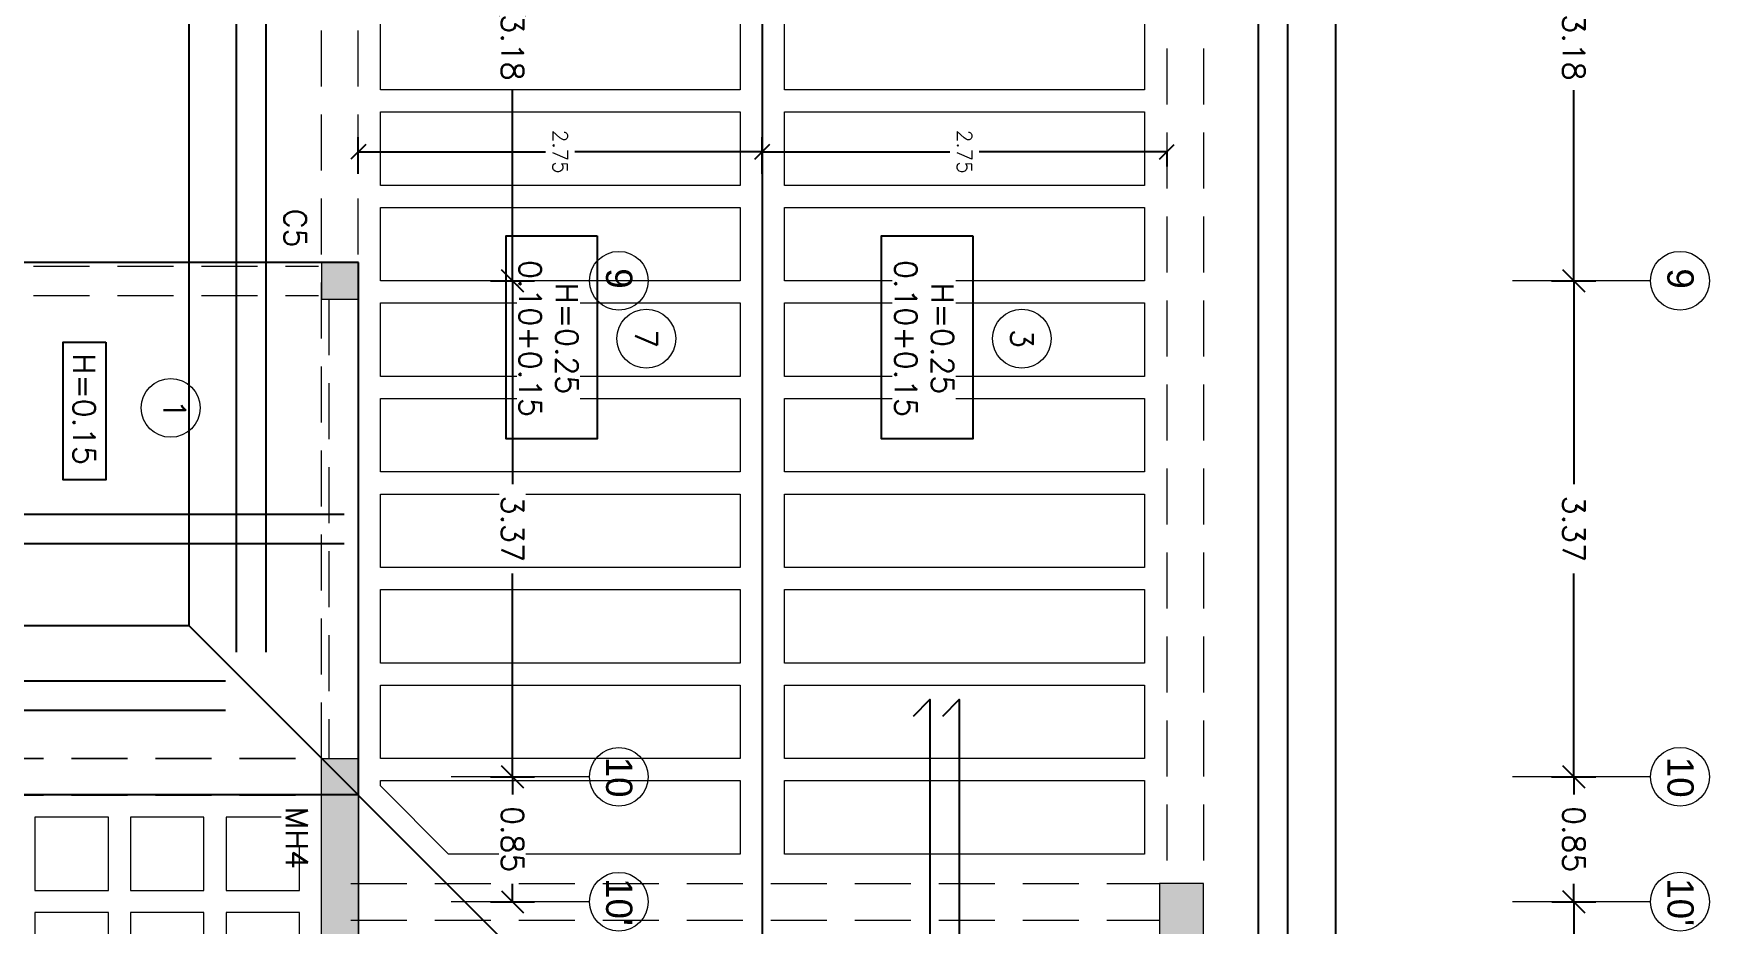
# Model space of a CAD drawing. Header units: metres. Extents: x -44 to 358, y -246 to 48.
# Drawn here: x 160.66 to 172.06, y -201.01 to -194.95 of the extents above; entities that cross this region are included whole.
import ezdxf
from ezdxf.enums import TextEntityAlignment as Align

# ---------------------------------------------------------------- set-up
doc = ezdxf.new("R2010")
doc.units = ezdxf.units.M
doc.header["$LTSCALE"] = 0.3
doc.header["$PDMODE"] = 3
doc.linetypes.add('Grid Line 1_2_', pattern=[22.225, 12.7, -3.175, 3.175, -3.175])
doc.linetypes.add('HIDDEN', pattern=[9.525, 6.35, -3.175])
for name, color, linetype, lineweight in [('0-S-GRID', 1, 'Continuous', 9), ('0-S-GRID-IDEN', 1, 'Continuous', 9), ('BOVEDILLA', 8, 'Continuous', 5), ('Columnas', 7, 'Continuous', 18), ('VIGAS', 1, 'HIDDEN', 15)]:
    doc.layers.add(name, color=color, linetype=linetype, lineweight=lineweight)
for name, color, linetype in [('ACERO', 5, 'Continuous'), ('BP', 3, 'Continuous'), ('DIMTEXTO', 4, 'Continuous'), ('HATCH', 8, 'Continuous')]:
    doc.layers.add(name, color=color, linetype=linetype)
doc.styles.add('Arial_2', font='arial.ttf', dxfattribs={"height": 0.2})
doc.styles.add('SMPLEX', font='simplex.shx')
doc.dimstyles.new('DIM-50', dxfattribs={"dimscale": 0.5, "dimtxt": 0.2, "dimasz": 0.2, "dimexe": 0.2, "dimexo": 0.2, "dimgap": 0.1, "dimtad": 0, "dimtih": 1, "dimtoh": 1, "dimzin": 0, "dimdsep": 46, "dimtxsty": 'SMPLEX', "dimblk1": 'OBLIQUE', "dimblk2": 'OBLIQUE', "dimsah": 1, "dimcen": 0.2, "dimclrd": 4, "dimclre": 4, "dimclrt": 4, "dimadec": 0, "dimazin": 0, "dimtfac": 1, "dimtmove": 0, "dimatfit": 3, "dimldrblk": 'OPEN30', "dimfxl": 0.3, "dimfxlon": 1, "dimtfill": 1, "dimtolj": 1, "dimtzin": 0, "dimarcsym": 0})
doc.dimstyles.new('DIM-75', dxfattribs={"dimscale": 0.75, "dimtxt": 0.2, "dimasz": 0.2, "dimexe": 0.2, "dimexo": 0.2, "dimgap": 0.1, "dimtad": 0, "dimtih": 1, "dimtoh": 1, "dimzin": 0, "dimdsep": 46, "dimtxsty": 'SMPLEX', "dimblk1": 'OBLIQUE', "dimblk2": 'OBLIQUE', "dimsah": 1, "dimcen": 0.2, "dimclrd": 4, "dimclre": 4, "dimclrt": 4, "dimadec": 0, "dimazin": 0, "dimtfac": 1, "dimtmove": 0, "dimatfit": 3, "dimldrblk": 'OBLIQUE', "dimfxl": 0.2, "dimfxlon": 1, "dimtfill": 1, "dimtolj": 1, "dimtzin": 0, "dimarcsym": 0})

# ---------------------------------------------------------------- blocks, each defined once
blk = doc.blocks.new('_OBLIQUE')
at = {"color": 0, "linetype": 'ByBlock'}
blk.add_line((-0.5, -0.5), (0.5, 0.5), dxfattribs=at)
blk = doc.blocks.new('*D1824')
at = {"layer": 'DEFPOINTS', "color": 0, "ltscale": 0.2, "transparency": 16777216}
for p in [(126.568, -17.509), (123.393, -17.925), (126.568, -17.925)]:
    blk.add_point(p, dxfattribs=at)
at = {"layer": 'DIMTEXTO', "color": 4, "lineweight": -2, "ltscale": 0.2, "transparency": 16777216}
for p, q in [((123.393, -17.659), (123.393, -17.359)), ((126.568, -17.659), (126.568, -17.359)), ((123.393, -17.509), (124.691, -17.509)), ((126.568, -17.509), (125.27, -17.509))]:
    blk.add_line(p, q, dxfattribs=at)
at = {"layer": 'DIMTEXTO', "color": 4, "lineweight": -2, "ltscale": 0.2, "transparency": 16777216, "xscale": 0.15, "yscale": 0.15, "zscale": 0.15, "rotation": 180}
blk.add_blockref('_OBLIQUE', (123.393, -17.509), dxfattribs=at)
at = {"layer": 'DIMTEXTO', "color": 4, "lineweight": -2, "ltscale": 0.2, "transparency": 16777216, "xscale": 0.15, "yscale": 0.15, "zscale": 0.15}
blk.add_blockref('_OBLIQUE', (126.568, -17.509), dxfattribs=at)
at = {"layer": 'DIMTEXTO', "color": 4, "ltscale": 0.2, "transparency": 16777216, "insert": (124.981, -17.509), "char_height": 0.15, "attachment_point": 5, "style": 'SMPLEX', "bg_fill": 3, "box_fill_scale": 1.1, "bg_fill_color": 256, "bg_fill_true_color": 13158600, "bg_fill_transparency": 0}
blk.add_mtext('\\A1;3.18', dxfattribs=at)
blk = doc.blocks.new('*D1825')
at = {"layer": 'DEFPOINTS', "color": 0, "ltscale": 0.2, "transparency": 16777216}
for p in [(129.943, -17.509), (126.568, -17.925), (129.943, -17.925)]:
    blk.add_point(p, dxfattribs=at)
at = {"layer": 'DIMTEXTO', "color": 4, "lineweight": -2, "ltscale": 0.2, "transparency": 16777216}
for p, q in [((126.568, -17.659), (126.568, -17.359)), ((129.943, -17.659), (129.943, -17.359)), ((126.568, -17.509), (127.952, -17.509)), ((129.943, -17.509), (128.559, -17.509))]:
    blk.add_line(p, q, dxfattribs=at)
at = {"layer": 'DIMTEXTO', "color": 4, "lineweight": -2, "ltscale": 0.2, "transparency": 16777216, "xscale": 0.15, "yscale": 0.15, "zscale": 0.15, "rotation": 180}
blk.add_blockref('_OBLIQUE', (126.568, -17.509), dxfattribs=at)
at = {"layer": 'DIMTEXTO', "color": 4, "lineweight": -2, "ltscale": 0.2, "transparency": 16777216, "xscale": 0.15, "yscale": 0.15, "zscale": 0.15}
blk.add_blockref('_OBLIQUE', (129.943, -17.509), dxfattribs=at)
at = {"layer": 'DIMTEXTO', "color": 4, "ltscale": 0.2, "transparency": 16777216, "insert": (128.256, -17.509), "char_height": 0.15, "attachment_point": 5, "style": 'SMPLEX', "bg_fill": 3, "box_fill_scale": 1.1, "bg_fill_color": 256, "bg_fill_true_color": 13158600, "bg_fill_transparency": 0}
blk.add_mtext('\\A1;3.37', dxfattribs=at)
blk = doc.blocks.new('*D1826')
at = {"layer": 'DEFPOINTS', "color": 0, "ltscale": 0.2, "transparency": 16777216}
for p in [(130.793, -17.509), (129.943, -17.925), (130.793, -17.925)]:
    blk.add_point(p, dxfattribs=at)
at = {"layer": 'DIMTEXTO', "color": 4, "lineweight": -2, "ltscale": 0.2, "transparency": 16777216}
for p, q in [((129.943, -17.659), (129.943, -17.359)), ((130.793, -17.659), (130.793, -17.359)), ((129.943, -17.509), (130.064, -17.509)), ((130.793, -17.509), (130.672, -17.509))]:
    blk.add_line(p, q, dxfattribs=at)
at = {"layer": 'DIMTEXTO', "color": 4, "lineweight": -2, "ltscale": 0.2, "transparency": 16777216, "xscale": 0.15, "yscale": 0.15, "zscale": 0.15, "rotation": 180}
blk.add_blockref('_OBLIQUE', (129.943, -17.509), dxfattribs=at)
at = {"layer": 'DIMTEXTO', "color": 4, "lineweight": -2, "ltscale": 0.2, "transparency": 16777216, "xscale": 0.15, "yscale": 0.15, "zscale": 0.15}
blk.add_blockref('_OBLIQUE', (130.793, -17.509), dxfattribs=at)
at = {"layer": 'DIMTEXTO', "color": 4, "ltscale": 0.2, "transparency": 16777216, "insert": (130.368, -17.509), "char_height": 0.15, "attachment_point": 5, "style": 'SMPLEX', "bg_fill": 3, "box_fill_scale": 1.1, "bg_fill_color": 256, "bg_fill_true_color": 13158600, "bg_fill_transparency": 0}
blk.add_mtext('\\A1;0.85', dxfattribs=at)
blk = doc.blocks.new('*D1816')
at = {"layer": 'DEFPOINTS', "color": 0, "ltscale": 0.2, "transparency": 16777216}
for p in [(136.193, -17.509), (130.793, -17.925), (136.193, -17.925)]:
    blk.add_point(p, dxfattribs=at)
at = {"layer": 'DIMTEXTO', "color": 4, "lineweight": -2, "ltscale": 0.2, "transparency": 16777216}
for p, q in [((130.793, -17.659), (130.793, -17.359)), ((136.193, -17.659), (136.193, -17.359)), ((130.793, -17.509), (133.189, -17.509)), ((136.193, -17.509), (133.797, -17.509))]:
    blk.add_line(p, q, dxfattribs=at)
at = {"layer": 'DIMTEXTO', "color": 4, "lineweight": -2, "ltscale": 0.2, "transparency": 16777216, "xscale": 0.15, "yscale": 0.15, "zscale": 0.15, "rotation": 180}
blk.add_blockref('_OBLIQUE', (130.793, -17.509), dxfattribs=at)
at = {"layer": 'DIMTEXTO', "color": 4, "lineweight": -2, "ltscale": 0.2, "transparency": 16777216, "xscale": 0.15, "yscale": 0.15, "zscale": 0.15}
blk.add_blockref('_OBLIQUE', (136.193, -17.509), dxfattribs=at)
at = {"layer": 'DIMTEXTO', "color": 4, "ltscale": 0.2, "transparency": 16777216, "insert": (133.493, -17.509), "char_height": 0.15, "attachment_point": 5, "style": 'SMPLEX', "bg_fill": 3, "box_fill_scale": 1.1, "bg_fill_color": 256, "bg_fill_true_color": 13158600, "bg_fill_transparency": 0}
blk.add_mtext('\\A1;5.40', dxfattribs=at)
blk = doc.blocks.new('*D1836')
at = {"layer": 'ACERO', "color": 4, "lineweight": -2, "ltscale": 0.2, "transparency": 16777216}
for p, q in [((125.69, -20.278), (125.79, -20.278)), ((125.69, -20.278), (125.69, -21.554)), ((125.69, -23.03), (125.69, -21.754)), ((125.69, -23.03), (125.79, -23.03))]:
    blk.add_line(p, q, dxfattribs=at)
at = {"layer": 'DEFPOINTS', "color": 0, "ltscale": 0.2, "transparency": 16777216}
for p in [(125.69, -20.278), (125.69, -23.03), (125.69, -23.03)]:
    blk.add_point(p, dxfattribs=at)
at = {"layer": 'ACERO', "color": 4, "lineweight": -2, "ltscale": 0.2, "transparency": 16777216, "xscale": 0.1, "yscale": 0.1, "zscale": 0.1}
for p, rotation in [((125.69, -20.278), 90), ((125.69, -23.03), 270)]:
    blk.add_blockref('_OBLIQUE', p, dxfattribs=dict(at, rotation=rotation))
at = {"layer": 'ACERO', "color": 4, "ltscale": 0.2, "transparency": 16777216, "insert": (125.69, -21.654), "char_height": 0.1, "attachment_point": 5, "style": 'SMPLEX', "bg_fill": 3, "box_fill_scale": 1.1, "bg_fill_color": 256, "bg_fill_true_color": 13158600, "bg_fill_transparency": 0}
blk.add_mtext('\\A1;2.75', dxfattribs=at)
blk = doc.blocks.new('_Open30')
at = {"color": 0, "lineweight": -2}
for p, q in [((-1, 0.27), (0, 0)), ((0, 0), (-1, -0.27)), ((0, 0), (-1, 0))]:
    blk.add_line(p, q, dxfattribs=at)
blk = doc.blocks.new('A$C29cb555f')
at = {"layer": 'HATCH'}
h = blk.add_hatch(color=256, dxfattribs=at)
h.dxf.hatch_style = 1
h.paths.add_polyline_path([(23.401, 20.208), (23.401, 19.908), (24.201, 19.908), (24.201, 20.208)])
h = blk.add_hatch(color=256, dxfattribs=at)
h.dxf.hatch_style = 1
h.paths.add_polyline_path([(19.176, 14.208), (19.426, 14.208), (19.426, 14.458), (19.176, 14.458)])
h = blk.add_hatch(color=256, dxfattribs=at)
h.dxf.hatch_style = 1
h.paths.add_polyline_path([(22.801, 14.208), (22.551, 14.208), (22.551, 14.458), (24.501, 14.458), (24.501, 14.208)])
at = {"layer": 'Columnas'}
for points in [[(23.401, 20.208), (23.401, 19.908), (24.201, 19.908), (24.201, 20.208)], [(19.176, 14.208), (19.426, 14.208), (19.426, 14.458), (19.176, 14.458)], [(22.551, 14.458), (24.501, 14.458), (24.501, 14.208), (22.551, 14.208)]]:
    blk.add_lwpolyline(points, close=True, dxfattribs=at)
at = {"layer": 'DIMTEXTO', "ltscale": 0.2, "char_height": 0.15, "attachment_point": 1, "style": 'SMPLEX', "bg_fill": 3, "box_fill_scale": 1.2, "bg_fill_color": 256, "bg_fill_transparency": 0}
for s, insert in [('MH4', (22.878, 14.115)), ('C5', (18.81, 14.104))]:
    blk.add_mtext_dynamic_manual_height_columns(s, width=0.23091, gutter_width=0.25, heights=[0], dxfattribs=dict(at, insert=insert))
blk = doc.blocks.new('*D1846')
at = {"layer": 'DEFPOINTS', "color": 0, "ltscale": 0.2, "transparency": 16777216}
for p in [(126.118, -23.03), (125.69, -25.778), (126.118, -25.778)]:
    blk.add_point(p, dxfattribs=at)
at = {"layer": 'DIMTEXTO', "color": 4, "lineweight": -2, "ltscale": 0.2, "transparency": 16777216}
for p, q in [((125.84, -23.03), (125.59, -23.03)), ((125.69, -23.03), (125.69, -24.304)), ((125.69, -25.778), (125.69, -24.504)), ((125.84, -25.778), (125.59, -25.778))]:
    blk.add_line(p, q, dxfattribs=at)
at = {"layer": 'DIMTEXTO', "color": 4, "lineweight": -2, "ltscale": 0.2, "transparency": 16777216, "xscale": 0.1, "yscale": 0.1, "zscale": 0.1}
for p, rotation in [((125.69, -23.03), 90), ((125.69, -25.778), 270)]:
    blk.add_blockref('_OBLIQUE', p, dxfattribs=dict(at, rotation=rotation))
at = {"layer": 'DIMTEXTO', "color": 4, "ltscale": 0.2, "transparency": 16777216, "insert": (125.69, -24.404), "char_height": 0.1, "attachment_point": 5, "style": 'SMPLEX', "bg_fill": 3, "box_fill_scale": 1.1, "bg_fill_color": 256, "bg_fill_true_color": 13158600, "bg_fill_transparency": 0}
blk.add_mtext('\\A1;2.75', dxfattribs=at)
blk = doc.blocks.new('*U1847')
at = {"layer": 'BOVEDILLA'}
blk.add_lwpolyline([(-0.25, -0.25), (0.25, -0.25), (0.25, 0.25), (-0.25, 0.25)], close=True, dxfattribs=at)
blk = doc.blocks.new('*U1848')
at = {"layer": 'BOVEDILLA', "color": 0, "linetype": 'ByBlock', "lineweight": -2, "transparency": 16777216}
for p in [(0, 0), (0.65, 0), (1.3, 0), (1.95, 0), (2.6, 0), (3.25, 0), (3.9, 0), (4.55, 0), (5.2, 0), (0, -0.65), (0.65, -0.65), (1.3, -0.65), (1.95, -0.65), (2.6, -0.65), (3.25, -0.65), (3.9, -0.65), (4.55, -0.65), (5.2, -0.65), (0, -1.3), (0.65, -1.3), (1.3, -1.3), (1.95, -1.3), (2.6, -1.3), (3.25, -1.3), (3.9, -1.3), (4.55, -1.3), (5.2, -1.3), (0, -1.95), (0.65, -1.95), (1.3, -1.95), (1.95, -1.95), (2.6, -1.95), (3.25, -1.95), (3.9, -1.95), (4.55, -1.95), (5.2, -1.95), (0, -2.6), (0.65, -2.6), (1.3, -2.6), (1.95, -2.6), (2.6, -2.6), (3.25, -2.6), (3.9, -2.6), (4.55, -2.6), (5.2, -2.6), (0, -3.25), (0.65, -3.25), (1.3, -3.25), (1.95, -3.25), (2.6, -3.25), (3.25, -3.25), (3.9, -3.25), (4.55, -3.25), (5.2, -3.25), (0, -3.9), (0.65, -3.9), (1.3, -3.9), (1.95, -3.9), (2.6, -3.9), (3.25, -3.9), (3.9, -3.9), (4.55, -3.9), (5.2, -3.9), (0, -4.55), (0.65, -4.55), (1.3, -4.55), (1.95, -4.55), (2.6, -4.55), (3.25, -4.55), (3.9, -4.55), (4.55, -4.55), (5.2, -4.55), (0, -5.2), (0.65, -5.2), (1.3, -5.2), (1.95, -5.2), (2.6, -5.2), (3.25, -5.2), (3.9, -5.2), (4.55, -5.2), (5.2, -5.2), (0, -5.85), (0.65, -5.85), (1.3, -5.85), (1.95, -5.85), (2.6, -5.85), (3.25, -5.85), (3.9, -5.85), (4.55, -5.85), (5.2, -5.85), (0, -6.5), (0.65, -6.5), (1.3, -6.5), (1.95, -6.5), (2.6, -6.5), (3.25, -6.5), (3.9, -6.5), (4.55, -6.5), (5.2, -6.5), (0, -7.15), (0.65, -7.15), (1.3, -7.15), (1.95, -7.15), (2.6, -7.15), (3.25, -7.15), (3.9, -7.15), (4.55, -7.15), (5.2, -7.15)]:
    blk.add_blockref('*U1847', p, dxfattribs=at)
blk = doc.blocks.new('*U1853')
at = {"layer": 'BOVEDILLA'}
blk.add_lwpolyline([(-0.25, 1.224), (0.25, 1.224), (0.25, -1.224), (-0.25, -1.224)], close=True, dxfattribs=at)
blk = doc.blocks.new('*U1854')
at = {"layer": 'BOVEDILLA', "color": 0, "linetype": 'ByBlock', "lineweight": -2, "transparency": 16777216}
for p in [(0, 0), (0.65, 0), (1.3, 0), (1.95, 0), (2.6, 0), (3.25, 0), (3.9, 0), (4.55, 0), (5.2, 0), (5.85, 0), (6.5, 0), (7.15, 0)]:
    blk.add_blockref('*U1853', p, dxfattribs=at)
blk = doc.blocks.new('*U1855')
at = {"layer": 'BOVEDILLA'}
blk.add_lwpolyline([(-0.25, 1.224), (0.25, 1.224), (0.25, -1.224), (-0.25, -1.224)], close=True, dxfattribs=at)
blk = doc.blocks.new('*U1856')
at = {"layer": 'BOVEDILLA', "color": 0, "linetype": 'ByBlock', "lineweight": -2, "transparency": 16777216}
for p in [(0, 0), (0.65, 0), (1.3, 0), (1.95, 0), (2.6, 0), (3.25, 0), (3.9, 0), (4.55, 0), (5.2, 0), (5.85, 0), (6.5, 0), (7.15, 0), (7.8, 0)]:
    blk.add_blockref('*U1855', p, dxfattribs=at)
blk = doc.blocks.new('*D1945')
at = {"layer": 'DEFPOINTS', "color": 0, "ltscale": 0.2, "transparency": 16777216}
for p in [(84.216, -24.729), (81.041, -25.146), (84.216, -25.146)]:
    blk.add_point(p, dxfattribs=at)
at = {"layer": 'DIMTEXTO', "color": 4, "lineweight": -2, "ltscale": 0.2, "transparency": 16777216}
for p, q in [((81.041, -24.879), (81.041, -24.579)), ((84.216, -24.879), (84.216, -24.579)), ((81.041, -24.729), (82.339, -24.729)), ((84.216, -24.729), (82.918, -24.729))]:
    blk.add_line(p, q, dxfattribs=at)
at = {"layer": 'DIMTEXTO', "color": 4, "lineweight": -2, "ltscale": 0.2, "transparency": 16777216, "xscale": 0.15, "yscale": 0.15, "zscale": 0.15, "rotation": 180}
blk.add_blockref('_OBLIQUE', (81.041, -24.729), dxfattribs=at)
at = {"layer": 'DIMTEXTO', "color": 4, "lineweight": -2, "ltscale": 0.2, "transparency": 16777216, "xscale": 0.15, "yscale": 0.15, "zscale": 0.15}
blk.add_blockref('_OBLIQUE', (84.216, -24.729), dxfattribs=at)
at = {"layer": 'DIMTEXTO', "color": 4, "ltscale": 0.2, "transparency": 16777216, "insert": (82.629, -24.729), "char_height": 0.15, "attachment_point": 5, "style": 'SMPLEX', "bg_fill": 3, "box_fill_scale": 1.1, "bg_fill_color": 256, "bg_fill_true_color": 13158600, "bg_fill_transparency": 0}
blk.add_mtext('\\A1;3.18', dxfattribs=at)
blk = doc.blocks.new('*D1946')
at = {"layer": 'DEFPOINTS', "color": 0, "ltscale": 0.2, "transparency": 16777216}
for p in [(87.591, -24.729), (84.216, -25.146), (87.591, -25.146)]:
    blk.add_point(p, dxfattribs=at)
at = {"layer": 'DIMTEXTO', "color": 4, "lineweight": -2, "ltscale": 0.2, "transparency": 16777216}
for p, q in [((84.216, -24.879), (84.216, -24.579)), ((87.591, -24.879), (87.591, -24.579)), ((84.216, -24.729), (85.6, -24.729)), ((87.591, -24.729), (86.207, -24.729))]:
    blk.add_line(p, q, dxfattribs=at)
at = {"layer": 'DIMTEXTO', "color": 4, "lineweight": -2, "ltscale": 0.2, "transparency": 16777216, "xscale": 0.15, "yscale": 0.15, "zscale": 0.15, "rotation": 180}
blk.add_blockref('_OBLIQUE', (84.216, -24.729), dxfattribs=at)
at = {"layer": 'DIMTEXTO', "color": 4, "lineweight": -2, "ltscale": 0.2, "transparency": 16777216, "xscale": 0.15, "yscale": 0.15, "zscale": 0.15}
blk.add_blockref('_OBLIQUE', (87.591, -24.729), dxfattribs=at)
at = {"layer": 'DIMTEXTO', "color": 4, "ltscale": 0.2, "transparency": 16777216, "insert": (85.904, -24.729), "char_height": 0.15, "attachment_point": 5, "style": 'SMPLEX', "bg_fill": 3, "box_fill_scale": 1.1, "bg_fill_color": 256, "bg_fill_true_color": 13158600, "bg_fill_transparency": 0}
blk.add_mtext('\\A1;3.37', dxfattribs=at)
blk = doc.blocks.new('*D1947')
at = {"layer": 'DEFPOINTS', "color": 0, "ltscale": 0.2, "transparency": 16777216}
for p in [(88.441, -24.729), (87.591, -25.146), (88.441, -25.146)]:
    blk.add_point(p, dxfattribs=at)
at = {"layer": 'DIMTEXTO', "color": 4, "lineweight": -2, "ltscale": 0.2, "transparency": 16777216}
for p, q in [((87.591, -24.879), (87.591, -24.579)), ((88.441, -24.879), (88.441, -24.579)), ((87.591, -24.729), (87.712, -24.729)), ((88.441, -24.729), (88.32, -24.729))]:
    blk.add_line(p, q, dxfattribs=at)
at = {"layer": 'DIMTEXTO', "color": 4, "lineweight": -2, "ltscale": 0.2, "transparency": 16777216, "xscale": 0.15, "yscale": 0.15, "zscale": 0.15, "rotation": 180}
blk.add_blockref('_OBLIQUE', (87.591, -24.729), dxfattribs=at)
at = {"layer": 'DIMTEXTO', "color": 4, "lineweight": -2, "ltscale": 0.2, "transparency": 16777216, "xscale": 0.15, "yscale": 0.15, "zscale": 0.15}
blk.add_blockref('_OBLIQUE', (88.441, -24.729), dxfattribs=at)
at = {"layer": 'DIMTEXTO', "color": 4, "ltscale": 0.2, "transparency": 16777216, "insert": (88.016, -24.729), "char_height": 0.15, "attachment_point": 5, "style": 'SMPLEX', "bg_fill": 3, "box_fill_scale": 1.1, "bg_fill_color": 256, "bg_fill_true_color": 13158600, "bg_fill_transparency": 0}
blk.add_mtext('\\A1;0.85', dxfattribs=at)
blk = doc.blocks.new('A$Cefc2a90e')
at = {"layer": '0-S-GRID', "linetype": 'Grid Line 1_2_'}
for p, q in [((14.384, 24.643), (14.384, 23.703)), ((14.384, 24.643), (14.384, 23.703)), ((17.759, 24.643), (17.759, 23.703)), ((17.759, 24.643), (17.759, 23.703))]:
    blk.add_line(p, q, dxfattribs=at)
at = {"layer": '0-S-GRID-IDEN'}
for centre in [(14.384, 24.843), (17.759, 24.843), (18.609, 24.843)]:
    blk.add_circle(centre, 0.2, dxfattribs=at)
at = {"layer": 'ACERO'}
for p, q in [((29.315, 22.175), (2.596, 22.175)), ((29.315, 21.975), (2.596, 21.975))]:
    blk.add_line(p, q, dxfattribs=at)
at = {"layer": 'BP', "ltscale": 0.2}
for p, q in [((1.984, 22.499), (30.034, 22.499)), ((5.884, 18.599), (20.684, 18.599)), ((16.731, 14.699), (20.631, 18.599)), ((16.731, 14.699), (1.984, 14.699)), ((16.731, 14.699), (16.731, 8.51))]:
    blk.add_line(p, q, dxfattribs=at)
at = {"layer": 'VIGAS', "ltscale": 0.2}
for p, q in [((9.947, 21.601), (18.484, 21.601)), ((9.947, 21.351), (18.484, 21.351)), ((18.484, 15.801), (18.484, 21.301)), ((18.734, 15.801), (18.734, 21.301)), ((17.634, 15.851), (7.885, 15.851)), ((17.634, 15.601), (7.885, 15.601)), ((17.634, 7.612), (17.633, 15.601)), ((17.884, 7.612), (17.883, 15.601))]:
    blk.add_line(p, q, dxfattribs=at)
at = {"layer": 'DIMTEXTO', "width": 0.16835, "style": 'Arial_2'}
for s, insert, char_height, attachment_point in [('9', (14.439, 24.936), 0.179, 3), ('10', (17.762, 24.936), 0.1786, 2), ("10'", (18.612, 24.936), 0.1786, 2)]:
    blk.add_mtext(s, dxfattribs=dict(at, insert=insert, char_height=char_height, attachment_point=attachment_point))
at = {"layer": 'ACERO', "ltscale": 0.2}
dim = blk.add_linear_dim(base=(13.507, 18.599), p1=(13.507, 21.351), p2=(13.507, 18.599), angle=90, dimstyle='DIM-50', dxfattribs=at)
dim.commit()
dim.dimension.update_dxf_attribs({"geometry": '*D1836', "text_midpoint": (13.507, 19.975), "insert": (-112.184, 41.629)})
at = {"layer": 'DIMTEXTO', "ltscale": 0.2}
dim = blk.add_linear_dim(base=(14.384343369, 24.119650487), p1=(11.209343368, 23.703444684), p2=(14.384343369, 23.703444684), dimstyle='DIM-75', override={"dimtmove": 1}, dxfattribs=at)
dim.commit()
dim.dimension.update_dxf_attribs({"geometry": '*D1824', "text_midpoint": (12.796843369, 24.119650487), "insert": (-112.1836726, 41.628606795)})
blk.add_blockref('A$C29cb555f', (-4.916, 1.393), dxfattribs=at)
dim = blk.add_linear_dim(base=(17.759343368, 24.119650517), p1=(14.384343369, 23.703444684), p2=(17.759343368, 23.703444714), dimstyle='DIM-75', override={"dimtmove": 1}, dxfattribs=at)
dim.commit()
dim.dimension.update_dxf_attribs({"geometry": '*D1825', "text_midpoint": (16.071843369, 24.119650517), "insert": (-112.1836726, 41.628606795)})
at = {"layer": '0-S-GRID-IDEN'}
for centre in [(14.778, 20.365), (14.778, 17.81)]:
    blk.add_circle(centre, 0.2, dxfattribs=at)
at = {"layer": 'ACERO'}
for p, q in [((16.912, 15.223), (2.596, 15.223)), ((16.912, 15.023), (2.596, 15.023))]:
    blk.add_line(p, q, dxfattribs=at)
at = {"layer": 'ACERO', "ltscale": 0.2}
for p, q in [((17.105, 8.301), (17.105, 14.948)), ((17.305, 8.301), (17.305, 14.948))]:
    blk.add_line(p, q, dxfattribs=at)
at = {"layer": 'ACERO'}
for points in [[(17.347, 19.827), (17.234, 19.939), (20.184, 19.939), (20.072, 19.827)], [(17.347, 19.627), (17.234, 19.739), (20.184, 19.739), (20.072, 19.627)]]:
    blk.add_lwpolyline(points, dxfattribs=at)
at = {"layer": 'BOVEDILLA'}
blk.add_lwpolyline([(17.785, 18.449), (18.285, 18.449), (18.285, 16.465), (17.821, 16.001), (17.785, 16.001)], close=True, dxfattribs=at)
at = {"layer": 'DIMTEXTO', "ltscale": 0.2}
for points in [[(14.079, 20.031), (15.459, 20.031), (15.459, 19.411), (14.079, 19.411)], [(14.079, 17.476), (15.459, 17.476), (15.459, 16.856), (14.079, 16.856)]]:
    blk.add_lwpolyline(points, close=True, dxfattribs=at)
at = {"layer": 'BOVEDILLA'}
for name, p in [('*U1856', (10.235, 19.975)), ('*U1848', (18.283, 15.201))]:
    blk.add_blockref(name, p, dxfattribs=at)
at = {"layer": 'DIMTEXTO', "style": 'SMPLEX'}
for s, p in [('3', (14.778, 20.365)), ('7', (14.778, 17.81))]:
    blk.add_text(s, height=0.15, dxfattribs=at).set_placement(p, align=Align.MIDDLE_CENTER)
at = {"layer": 'DIMTEXTO', "ltscale": 0.2}
dim = blk.add_linear_dim(base=(18.609, 24.12), p1=(17.759, 23.703), p2=(18.609, 23.703), dimstyle='DIM-75', override={"dimtmove": 1}, dxfattribs=at)
dim.commit()
dim.dimension.update_dxf_attribs({"geometry": '*D1826', "text_midpoint": (18.184, 24.12), "insert": (-112.184, 41.629)})
dim = blk.add_linear_dim(base=(13.507, 15.851), p1=(13.934, 18.599), p2=(13.934, 15.851), angle=90, dimstyle='DIM-50', dxfattribs=at)
dim.commit()
dim.dimension.update_dxf_attribs({"geometry": '*D1846', "text_midpoint": (13.507, 17.225), "insert": (-112.184, 41.629)})
blk.add_wipeout([(10.229, 13.984), (15.431, 13.927), (15.355, 9.053), (10.267, 9.205)])
at = {"layer": '0-S-GRID', "linetype": 'Grid Line 1_2_'}
blk.add_line((18.609, 24.643), (18.609, 23.703), dxfattribs=at)
blk.add_line((18.609, 24.643), (18.609, 23.703), dxfattribs=at)
at = {"layer": 'BP', "color": 8, "ltscale": 0.2}
blk.add_lwpolyline([(14.259, 14.699), (14.259, 9.806), (5.484, 9.806), (5.484, 3.212), (10.184, 3.212)], dxfattribs=at)
at = {"layer": 'BOVEDILLA'}
blk.add_blockref('*U1854', (10.235, 17.225), dxfattribs=at)
at = {"layer": 'DIMTEXTO', "color": 4, "insert": (14.777, 19.7), "char_height": 0.15, "attachment_point": 5, "rotation": 0, "style": 'SMPLEX', "bg_fill": 3, "box_fill_scale": 1.1, "bg_fill_color": 256, "bg_fill_true_color": 13158600, "bg_fill_transparency": 0}
blk.add_mtext('\\A1;H=0.25\\P0.10+0.15', dxfattribs=at)
at = {"layer": 'DIMTEXTO', "color": 4, "insert": (14.777, 17.145), "char_height": 0.15, "attachment_point": 5, "rotation": 0, "style": 'SMPLEX', "bg_fill": 3, "box_fill_scale": 1.1, "bg_fill_color": 256, "bg_fill_true_color": 13158600, "bg_fill_transparency": 0}
blk.add_mtext('\\A1;H=0.25\\P0.10+0.15', dxfattribs=at)
at = {"layer": 'DIMTEXTO', "ltscale": 0.2}
dim = blk.add_linear_dim(base=(24.009, 24.12), p1=(18.609, 23.703), p2=(24.009, 23.703), dimstyle='DIM-75', override={"dimtmove": 1}, dxfattribs=at)
dim.commit()
dim.dimension.update_dxf_attribs({"geometry": '*D1816', "text_midpoint": (21.309, 24.12), "insert": (-112.184, 41.629)})
blk = doc.blocks.new('A$C5eafe734')
at = {"layer": 'DIMTEXTO', "ltscale": 0.2}
blk.add_blockref('A$C29cb555f', (-7.332, 0), dxfattribs=at)
at = {"layer": '0-S-GRID', "linetype": 'Grid Line 1_2_'}
for p, q in [((11.968, 16.03), (11.968, 15.09)), ((11.968, 16.03), (11.968, 15.09)), ((15.343, 16.03), (15.343, 15.09)), ((15.343, 16.03), (15.343, 15.09))]:
    blk.add_line(p, q, dxfattribs=at)
at = {"layer": '0-S-GRID-IDEN'}
for centre in [(11.968, 16.23), (15.343, 16.23), (16.193, 16.23), (12.833, 13.181)]:
    blk.add_circle(centre, 0.2, dxfattribs=at)
at = {"layer": 'ACERO', "ltscale": 0.2}
for p, q in [((13.556, 6.084), (13.556, 14.362)), ((13.756, 6.084), (13.756, 14.362))]:
    blk.add_line(p, q, dxfattribs=at)
at = {"layer": 'BP', "ltscale": 0.2}
blk.add_lwpolyline([(11.843, 14.458), (11.843, 8.413), (3.068, 8.413), (3.068, 1.819), (8.868, 1.819), (8.868, 5.919), (15.463, 5.969), (15.463, 14.458)], close=True, dxfattribs=at)
at = {"layer": 'VIGAS', "ltscale": 0.2}
for p, q in [((12.093, 14.458), (15.218, 14.458)), ((12.093, 14.258), (15.218, 14.258)), ((11.868, 12.248), (11.868, 14.187)), ((12.068, 12.248), (12.068, 14.187)), ((15.219, 6.219), (15.218, 14.208)), ((15.469, 6.219), (15.468, 14.208))]:
    blk.add_line(p, q, dxfattribs=at)
at = {"layer": 'DIMTEXTO', "style": 'SMPLEX'}
blk.add_text('1', height=0.15, dxfattribs=at).set_placement((12.841, 13.208), align=Align.MIDDLE_CENTER)
at = {"layer": 'DIMTEXTO', "width": 0.16835, "style": 'Arial_2'}
for s, insert, char_height, attachment_point in [('9', (12.022, 16.322), 0.179, 3), ('10', (15.345, 16.322), 0.1786, 2), ("10'", (16.195, 16.322), 0.1786, 2)]:
    blk.add_mtext(s, dxfattribs=dict(at, insert=insert, char_height=char_height, attachment_point=attachment_point))
at = {"layer": 'DIMTEXTO', "color": 4, "insert": (12.842, 12.592), "char_height": 0.15, "attachment_point": 5, "rotation": 0, "style": 'SMPLEX', "bg_fill": 3, "box_fill_scale": 1.1, "bg_fill_color": 256, "bg_fill_true_color": 13158600, "bg_fill_transparency": 0}
blk.add_mtext('\\A1;H=0.15', dxfattribs=at)
at = {"layer": 'DIMTEXTO', "ltscale": 0.2}
dim = blk.add_linear_dim(base=(11.96824199, 15.50607534), p1=(8.79324198, 15.08986954), p2=(11.96824199, 15.08986954), dimstyle='DIM-75', override={"dimtmove": 1}, dxfattribs=at)
dim.commit()
dim.dimension.update_dxf_attribs({"geometry": '*D1945', "text_midpoint": (10.38074199, 15.50607534), "insert": (-72.247785, 40.23544365)})
at = {"layer": 'DIMTEXTO', "color": 4}
blk.add_lwpolyline([(12.386, 12.741), (13.323, 12.741), (13.323, 12.45), (12.386, 12.45)], close=True, dxfattribs=at)
at = {"layer": 'DIMTEXTO', "ltscale": 0.2}
dim = blk.add_linear_dim(base=(15.34324198, 15.50607537), p1=(11.96824199, 15.08986954), p2=(15.34324198, 15.08986957), dimstyle='DIM-75', override={"dimtmove": 1}, dxfattribs=at)
dim.commit()
dim.dimension.update_dxf_attribs({"geometry": '*D1946', "text_midpoint": (13.65574199, 15.50607537), "insert": (-72.247785, 40.23544365)})
dim = blk.add_linear_dim(base=(16.193, 15.506), p1=(15.343, 15.09), p2=(16.193, 15.09), dimstyle='DIM-75', override={"dimtmove": 1}, dxfattribs=at)
dim.commit()
dim.dimension.update_dxf_attribs({"geometry": '*D1947', "text_midpoint": (15.768, 15.506), "insert": (-72.248, 40.235)})
at = {"layer": '0-S-GRID', "linetype": 'Grid Line 1_2_'}
blk.add_line((16.193, 16.03), (16.193, 15.09), dxfattribs=at)
blk.add_line((16.193, 16.03), (16.193, 15.09), dxfattribs=at)

msp = doc.modelspace()

# ---------------------------------------------------------------- block references
at = {"layer": 'DIMTEXTO', "ltscale": 0.2, "rotation": 270}
msp.add_blockref('A$Cefc2a90e', (147.0142665, -182.2511078), dxfattribs=at)

# ---------------------------------------------------------------- next in the draw order: block references
msp.add_blockref('A$C5eafe734', (148.4074297, -184.6672092), dxfattribs=at)

doc.saveas('drawing.dxf')
